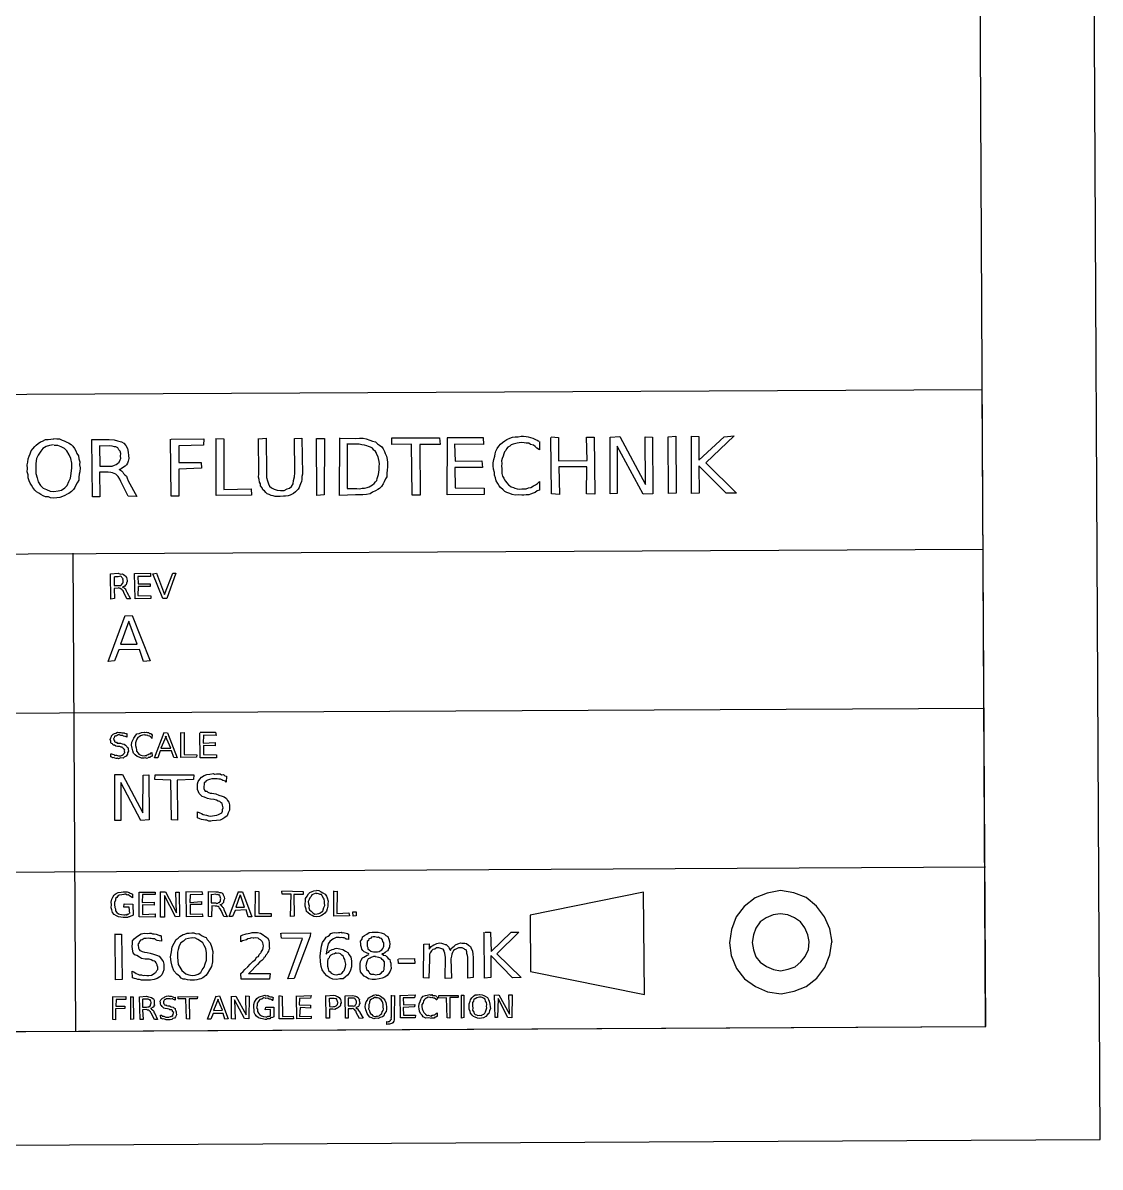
# Model space of a CAD drawing. Header units: millimetres. Extents: x -1 to 471, y -1 to 401.
# Drawn here: x 376.3 to 471, y -1.2 to 99.4 of the extents above; entities that cross this region are included whole.
import ezdxf

# ---------------------------------------------------------------- set-up
doc = ezdxf.new("R2010")
doc.units = ezdxf.units.MM

msp = doc.modelspace()

# ---------------------------------------------------------------- linework, layer by layer
for points in [[(1.06, -1.21), (471.02, 1.22), (468.99, 401.18), (-1.05, 398.77)], [(11.02, 8.84), (460.96, 11.16), (459.02, 391.14), (9.04, 388.87)], [(280.96, 10.21), (460.97, 11.16), (460.67, 67.14), (280.68, 66.24)], [(420.96, 15.98), (430.99, 13.98), (430.89, 22.97), (420.94, 20.95)], [(447.46, 18.58), (447.28, 19.73), (446.8, 20.8), (446.09, 21.75), (445.18, 22.51), (444.09, 22.92), (442.93, 23.1), (441.75, 22.88), (440.69, 22.46), (439.74, 21.71), (439.02, 20.79), (438.61, 19.68), (438.45, 18.51), (438.6, 17.41), (439.05, 16.27), (439.76, 15.35), (440.74, 14.67), (441.8, 14.2), (442.98, 14.04), (444.14, 14.25), (445.18, 14.66), (446.12, 15.41), (446.83, 16.35), (447.28, 17.45), (447.45, 18.59)], [(445.44, 18.62), (445.33, 19.22), (445.07, 19.82), (444.68, 20.37), (444.17, 20.72), (443.59, 20.97), (442.9, 21.05), (442.3, 20.98), (441.66, 20.7), (441.14, 20.35), (440.77, 19.8), (440.55, 19.21), (440.43, 18.55), (440.55, 17.9), (440.76, 17.29), (441.15, 16.81), (441.71, 16.43), (442.31, 16.17), (442.94, 16.06), (443.61, 16.19), (444.23, 16.41), (444.73, 16.84), (445.11, 17.3), (445.38, 17.93), (445.44, 18.59)]]:
    msp.add_lwpolyline(points, close=True)
for points in [[(379.03, 62.85), (379.32, 62.83), (379.56, 62.81), (379.79, 62.71), (379.97, 62.65), (380.2, 62.54), (380.36, 62.47), (380.6, 62.33), (380.73, 62.17), (380.89, 61.96), (381, 61.76), (381.08, 61.54), (381.22, 61.33), (381.27, 61.05), (381.36, 60.8), (381.33, 60.55), (381.38, 60.26), (381.34, 59.93), (381.3, 59.72), (381.25, 59.44), (381.25, 59.2), (381.11, 58.94), (380.99, 58.74), (380.92, 58.53), (380.78, 58.37), (380.62, 58.18), (380.38, 58.02), (380.24, 57.95), (380.04, 57.84), (379.83, 57.75), (379.59, 57.66), (379.33, 57.65), (379.07, 57.61), (378.78, 57.65), (378.59, 57.71), (378.32, 57.73), (378.14, 57.81), (377.93, 57.92), (377.76, 58.04), (377.55, 58.17), (377.39, 58.32), (377.22, 58.55), (377.09, 58.74), (376.98, 58.93), (376.89, 59.14), (376.81, 59.4), (376.81, 59.67), (376.73, 59.91), (376.74, 60.22), (376.73, 60.53), (376.77, 60.78), (376.81, 61.07), (376.89, 61.29), (376.99, 61.49), (377.08, 61.77), (377.22, 61.95), (377.39, 62.15), (377.5, 62.26), (377.68, 62.41), (377.89, 62.56), (378.07, 62.62), (378.33, 62.75), (378.57, 62.76), (378.81, 62.79), (379.05, 62.83)], [(384.83, 60.14), (384.92, 60.06), (385.01, 60), (385.14, 59.89), (385.2, 59.77), (385.31, 59.65), (385.45, 59.53), (385.51, 59.37), (385.61, 59.13), (386.36, 57.76), (385.61, 57.79), (384.95, 59.06), (384.87, 59.29), (384.72, 59.5), (384.59, 59.62), (384.51, 59.73), (384.36, 59.78), (384.21, 59.84), (384.06, 59.85), (383.84, 59.88), (383.09, 59.88), (383.11, 57.73), (382.45, 57.73), (382.39, 62.76), (383.94, 62.77), (384.38, 62.74), (384.66, 62.65), (385, 62.55), (385.21, 62.45), (385.4, 62.23), (385.53, 61.96), (385.6, 61.66), (385.64, 61.35), (385.67, 61.1), (385.61, 60.87), (385.53, 60.69), (385.45, 60.55), (385.34, 60.43), (385.2, 60.32), (384.98, 60.19), (384.77, 60.1)], [(389.37, 62.78), (392.24, 62.82), (392.23, 62.26), (390.05, 62.21), (390.05, 60.74), (392.02, 60.74), (392.03, 60.23), (390.06, 60.15), (390.05, 57.79), (389.37, 57.77), (389.33, 62.8)], [(393.28, 62.84), (394, 62.83), (394.01, 58.36), (396.41, 58.42), (396.45, 57.86), (393.33, 57.84), (393.32, 62.83)], [(397.07, 62.81), (397.73, 62.87), (397.75, 59.82), (397.77, 59.41), (397.83, 59.14), (397.92, 58.88), (398.02, 58.65), (398.19, 58.51), (398.43, 58.41), (398.68, 58.31), (398.98, 58.27), (399.31, 58.29), (399.56, 58.42), (399.78, 58.49), (399.94, 58.63), (400.09, 58.87), (400.14, 59.15), (400.23, 59.47), (400.24, 59.83), (400.22, 62.85), (400.85, 62.89), (400.92, 59.71), (400.86, 59.5), (400.86, 59.24), (400.83, 59.07), (400.75, 58.86), (400.69, 58.72), (400.62, 58.53), (400.53, 58.39), (400.4, 58.25), (400.3, 58.16), (400.12, 58.02), (400, 57.95), (399.85, 57.88), (399.66, 57.8), (399.42, 57.78), (399.25, 57.78), (398.97, 57.76), (398.79, 57.75), (398.51, 57.75), (398.35, 57.82), (398.18, 57.85), (398, 57.94), (397.81, 57.99), (397.7, 58.1), (397.59, 58.24), (397.44, 58.34), (397.37, 58.51), (397.23, 58.68), (397.22, 58.86), (397.14, 59.02), (397.1, 59.25), (397.05, 59.45), (397.09, 59.75), (397.06, 62.85)], [(402.16, 62.86), (402.84, 62.85), (402.82, 57.9), (402.19, 57.84), (402.16, 62.84)], [(404.2, 62.87), (405.57, 62.86), (405.94, 62.87), (406.26, 62.88), (406.52, 62.82), (406.84, 62.72), (407.07, 62.62), (407.33, 62.56), (407.52, 62.39), (407.68, 62.26), (407.88, 62.13), (408.01, 61.95), (408.12, 61.71), (408.18, 61.52), (408.31, 61.29), (408.37, 61.02), (408.39, 60.74), (408.4, 60.37), (408.36, 60.06), (408.32, 59.81), (408.32, 59.49), (408.2, 59.31), (408.09, 59.03), (408.01, 58.86), (407.87, 58.63), (407.68, 58.47), (407.54, 58.37), (407.35, 58.26), (407.08, 58.12), (406.87, 58), (406.55, 57.93), (406.23, 57.91), (405.93, 57.91), (405.59, 57.89), (404.16, 57.85), (404.2, 62.9)], [(408.74, 62.91), (412.97, 62.92), (413.02, 62.32), (411.24, 62.33), (411.25, 57.88), (410.55, 57.88), (410.51, 62.36), (408.77, 62.31), (408.77, 62.87)], [(413.62, 62.95), (416.81, 62.95), (416.82, 62.33), (414.29, 62.36), (414.34, 60.86), (416.69, 60.89), (416.74, 60.31), (414.3, 60.3), (414.34, 58.52), (416.88, 58.5), (416.88, 57.94), (413.64, 57.91), (413.66, 62.92)], [(421.75, 62.58), (421.74, 61.87), (421.52, 62), (421.38, 62.15), (421.21, 62.28), (420.96, 62.32), (420.81, 62.43), (420.59, 62.43), (420.39, 62.46), (420.15, 62.51), (419.97, 62.47), (419.79, 62.43), (419.56, 62.39), (419.43, 62.36), (419.27, 62.29), (419.14, 62.18), (418.96, 62.09), (418.85, 61.95), (418.78, 61.8), (418.66, 61.69), (418.61, 61.51), (418.55, 61.29), (418.47, 61.08), (418.42, 60.88), (418.43, 60.66), (418.41, 60.42), (418.44, 60.2), (418.43, 59.94), (418.45, 59.78), (418.51, 59.54), (418.61, 59.37), (418.67, 59.23), (418.77, 59.09), (418.89, 58.94), (419.03, 58.77), (419.11, 58.72), (419.25, 58.6), (419.46, 58.54), (419.59, 58.49), (419.8, 58.44), (419.98, 58.41), (420.19, 58.43), (420.4, 58.44), (420.58, 58.44), (420.79, 58.51), (421, 58.54), (421.22, 58.69), (421.4, 58.79), (421.57, 58.89), (421.75, 59.07), (421.75, 58.32), (421.54, 58.24), (421.36, 58.1), (421.2, 58.05), (420.97, 57.95), (420.8, 57.89), (420.57, 57.9), (420.38, 57.87), (420.19, 57.86), (419.86, 57.9), (419.6, 57.88), (419.35, 57.92), (419.14, 58.01), (418.89, 58.1), (418.7, 58.2), (418.55, 58.35), (418.33, 58.53), (418.21, 58.69), (418.1, 58.91), (417.95, 59.13), (417.89, 59.39), (417.8, 59.62), (417.78, 59.85), (417.71, 60.15), (417.67, 60.44), (417.68, 60.71), (417.73, 61), (417.81, 61.3), (417.86, 61.49), (417.92, 61.74), (418.03, 61.96), (418.18, 62.17), (418.33, 62.36), (418.51, 62.5), (418.7, 62.65), (418.88, 62.75), (419.14, 62.87), (419.38, 62.97), (419.61, 63.01), (419.86, 63.01), (420.14, 63.05), (420.33, 63.07), (420.57, 63.03), (420.76, 63.01), (420.97, 62.95), (421.17, 62.89), (421.39, 62.76), (421.55, 62.71), (421.7, 62.61)], [(422.78, 62.99), (423.42, 62.94), (423.43, 60.89), (425.94, 60.91), (425.89, 62.96), (426.55, 62.96), (426.61, 57.97), (425.89, 57.99), (425.9, 60.37), (423.44, 60.36), (423.5, 57.94), (422.81, 57.98), (422.76, 62.94)], [(427.95, 62.96), (428.8, 63.02), (431.06, 58.81), (431.03, 62.99), (431.68, 62.98), (431.71, 58), (430.85, 57.97), (428.59, 62.17), (428.58, 58.01), (427.96, 58), (427.95, 62.96)], [(433.06, 63.01), (433.73, 63.06), (433.77, 58.04), (433.09, 58.02), (433.06, 63.01)], [(435.09, 63.05), (435.74, 63.04), (435.76, 60.95), (437.97, 63.01), (438.87, 63.08), (436.38, 60.72), (439.06, 58.06), (438.15, 58.05), (435.76, 60.45), (435.77, 58.04), (435.11, 58.02), (435.1, 63.05)], [(379.04, 62.29), (378.69, 62.25), (378.39, 62.16), (378.09, 61.97), (377.91, 61.75), (377.7, 61.4), (377.55, 61.09), (377.49, 60.66), (377.47, 60.19), (377.49, 59.77), (377.59, 59.4), (377.68, 59.03), (377.89, 58.72), (378.14, 58.48), (378.41, 58.36), (378.74, 58.21), (379.06, 58.19), (379.44, 58.25), (379.74, 58.32), (380.02, 58.51), (380.23, 58.73), (380.39, 59.07), (380.53, 59.37), (380.6, 59.77), (380.65, 60.27), (380.66, 60.67), (380.56, 61.09), (380.41, 61.41), (380.22, 61.76), (380.01, 61.97), (379.7, 62.13), (379.43, 62.24), (379.08, 62.25)], [(383.08, 62.2), (383.11, 60.43), (383.94, 60.42), (384.19, 60.42), (384.39, 60.51), (384.55, 60.57), (384.66, 60.65), (384.8, 60.77), (384.9, 60.98), (384.96, 61.09), (384.91, 61.31), (384.94, 61.54), (384.88, 61.75), (384.77, 61.87), (384.68, 62.02), (384.52, 62.12), (384.4, 62.13), (384.2, 62.17), (383.94, 62.22), (383.06, 62.19)], [(404.84, 62.34), (404.86, 58.45), (405.69, 58.47), (405.92, 58.43), (406.16, 58.5), (406.37, 58.48), (406.6, 58.54), (406.78, 58.59), (406.94, 58.68), (407.06, 58.79), (407.21, 58.9), (407.33, 59.03), (407.44, 59.16), (407.49, 59.35), (407.55, 59.51), (407.6, 59.7), (407.64, 59.9), (407.67, 60.11), (407.66, 60.38), (407.69, 60.63), (407.65, 60.83), (407.6, 61.1), (407.56, 61.25), (407.45, 61.46), (407.4, 61.62), (407.31, 61.76), (407.18, 61.83), (407.08, 61.99), (406.91, 62.08), (406.72, 62.15), (406.57, 62.22), (406.36, 62.28), (406.14, 62.29), (405.89, 62.34), (405.66, 62.35), (404.83, 62.35)], [(280.79, 52.23), (460.76, 53.13)], [(380.99, 10.76), (380.75, 52.76)], [(385.08, 49.77), (385.19, 49.8), (385.22, 49.76), (385.26, 49.7), (385.3, 49.66), (385.33, 49.64), (385.38, 49.54), (385.41, 49.45), (385.47, 49.35), (385.8, 48.76), (385.48, 48.76), (385.21, 49.32), (385.15, 49.47), (385.07, 49.53), (385.04, 49.6), (384.97, 49.61), (384.89, 49.67), (384.85, 49.7), (384.78, 49.72), (384.72, 49.69), (384.37, 49.66), (384.41, 48.78), (384.07, 48.74), (384.04, 50.95), (384.71, 51), (384.93, 50.93), (385.1, 50.95), (385.18, 50.91), (385.3, 50.82), (385.35, 50.74), (385.44, 50.62), (385.48, 50.5), (385.51, 50.34), (385.51, 50.27), (385.46, 50.13), (385.45, 50.09), (385.43, 49.99), (385.32, 49.92), (385.27, 49.84), (385.23, 49.83), (385.1, 49.79)], [(384.38, 50.69), (384.36, 49.93), (384.77, 49.93), (384.86, 49.94), (384.96, 49.94), (385.01, 49.98), (385.04, 50.07), (385.12, 50.11), (385.12, 50.14), (385.17, 50.22), (385.16, 50.37), (385.14, 50.46), (385.17, 50.5), (385.1, 50.56), (385.05, 50.64), (385, 50.7), (384.96, 50.74), (384.85, 50.71), (384.72, 50.7), (384.39, 50.7)], [(386.14, 50.99), (387.57, 51), (387.55, 50.72), (386.45, 50.73), (386.48, 50.07), (387.54, 50.08), (387.54, 49.83), (386.48, 49.83), (386.46, 49.04), (387.6, 49.01), (387.59, 48.8), (386.2, 48.75), (386.16, 50.99)], [(388.64, 48.78), (387.77, 50.96), (388.08, 51.02), (388.8, 49.13), (389.51, 51.01), (389.8, 51.02), (389, 48.79), (388.63, 48.78)], [(385.32, 47.25), (385.96, 47.3), (387.52, 43.31), (386.94, 43.25), (386.59, 44.29), (384.77, 44.26), (384.41, 43.3), (383.84, 43.26), (385.33, 47.29)], [(385.65, 46.78), (384.92, 44.76), (386.39, 44.78), (385.65, 46.76)], [(280.84, 38.23), (460.85, 39.14)], [(385.47, 36.91), (385.48, 36.59), (385.35, 36.65), (385.29, 36.66), (385.19, 36.69), (385.13, 36.75), (385.05, 36.73), (384.96, 36.73), (384.9, 36.77), (384.85, 36.79), (384.73, 36.8), (384.63, 36.74), (384.54, 36.69), (384.45, 36.7), (384.41, 36.65), (384.38, 36.54), (384.32, 36.49), (384.33, 36.4), (384.33, 36.33), (384.4, 36.3), (384.4, 36.2), (384.42, 36.17), (384.48, 36.16), (384.56, 36.15), (384.63, 36.06), (384.77, 36.06), (384.92, 36.06), (385.08, 36), (385.25, 35.98), (385.37, 35.9), (385.47, 35.78), (385.52, 35.72), (385.59, 35.65), (385.59, 35.5), (385.62, 35.37), (385.55, 35.23), (385.55, 35.1), (385.47, 35), (385.42, 34.92), (385.26, 34.85), (385.16, 34.75), (384.92, 34.77), (384.74, 34.7), (384.7, 34.76), (384.59, 34.73), (384.51, 34.73), (384.39, 34.76), (384.36, 34.81), (384.23, 34.79), (384.16, 34.83), (384.06, 34.87), (384.06, 35.14), (384.13, 35.13), (384.21, 35.1), (384.35, 35.06), (384.42, 34.98), (384.52, 35), (384.58, 35), (384.65, 34.98), (384.76, 34.94), (384.86, 34.95), (384.96, 34.96), (385.08, 35), (385.15, 35.08), (385.24, 35.16), (385.25, 35.2), (385.29, 35.24), (385.27, 35.38), (385.29, 35.46), (385.26, 35.53), (385.24, 35.53), (385.17, 35.62), (385.11, 35.65), (385.06, 35.72), (384.99, 35.71), (384.87, 35.78), (384.66, 35.76), (384.5, 35.81), (384.41, 35.88), (384.27, 35.89), (384.21, 36), (384.09, 36.05), (384.06, 36.12), (384.06, 36.23), (384.02, 36.4), (384.06, 36.53), (384.13, 36.66), (384.14, 36.72), (384.27, 36.87), (384.39, 36.92), (384.51, 36.95), (384.66, 37.02), (384.78, 36.99), (384.87, 37), (384.96, 37), (385.04, 36.97), (385.11, 36.97), (385.24, 36.98), (385.28, 36.94), (385.38, 36.92), (385.44, 36.91)], [(387.72, 36.84), (387.68, 36.47), (387.66, 36.56), (387.56, 36.61), (387.49, 36.69), (387.36, 36.7), (387.32, 36.74), (387.19, 36.77), (387.1, 36.77), (387.05, 36.8), (386.85, 36.76), (386.67, 36.72), (386.56, 36.62), (386.46, 36.57), (386.36, 36.43), (386.29, 36.27), (386.25, 36.09), (386.23, 35.87), (386.29, 35.65), (386.33, 35.47), (386.34, 35.37), (386.48, 35.19), (386.53, 35.09), (386.71, 35.01), (386.82, 34.99), (387.06, 34.95), (387.13, 34.99), (387.23, 34.98), (387.28, 35.04), (387.36, 35.07), (387.45, 35.12), (387.57, 35.13), (387.6, 35.23), (387.69, 35.25), (387.72, 34.93), (387.63, 34.9), (387.54, 34.83), (387.5, 34.8), (387.37, 34.82), (387.32, 34.75), (387.19, 34.73), (387.14, 34.78), (387.01, 34.76), (386.76, 34.76), (386.57, 34.85), (386.39, 34.89), (386.22, 35.03), (386.08, 35.19), (386, 35.38), (385.96, 35.63), (385.9, 35.88), (385.92, 36.16), (386, 36.32), (386.1, 36.52), (386.21, 36.68), (386.37, 36.88), (386.55, 36.93), (386.78, 36.99), (387.01, 37.04), (387.07, 37.01), (387.2, 37.03), (387.3, 36.99), (387.39, 37), (387.47, 36.93), (387.56, 36.92), (387.63, 36.89), (387.67, 36.8)], [(388.72, 37.01), (389.06, 36.98), (389.89, 34.79), (389.62, 34.81), (389.4, 35.39), (388.4, 35.38), (388.21, 34.78), (387.9, 34.78), (388.76, 37)], [(388.93, 36.67), (388.47, 35.62), (389.34, 35.62), (388.89, 36.68)], [(390.24, 36.98), (390.51, 36.99), (390.53, 35.06), (391.62, 35.04), (391.59, 34.83), (390.23, 34.8), (390.22, 37)], [(391.92, 37.02), (393.28, 37.02), (393.32, 36.74), (392.23, 36.77), (392.18, 36.08), (393.25, 36.13), (393.24, 35.83), (392.22, 35.86), (392.23, 35.08), (393.35, 35.05), (393.35, 34.78), (391.92, 34.79), (391.89, 36.98)], [(384.43, 33.3), (385.1, 33.3), (386.89, 29.94), (386.92, 33.26), (387.42, 33.27), (387.45, 29.32), (386.72, 29.26), (384.95, 32.6), (384.94, 29.26), (384.42, 29.28), (384.43, 33.3)], [(387.98, 33.28), (391.37, 33.28), (391.34, 32.86), (389.91, 32.82), (389.93, 29.31), (389.41, 29.32), (389.34, 32.81), (387.94, 32.86), (387.97, 33.27)], [(394.23, 33.16), (394.22, 32.63), (394.14, 32.73), (393.93, 32.79), (393.84, 32.83), (393.7, 32.9), (393.56, 32.91), (393.43, 32.94), (393.29, 32.94), (393.13, 32.92), (392.95, 32.93), (392.76, 32.87), (392.58, 32.82), (392.46, 32.75), (392.37, 32.65), (392.29, 32.57), (392.28, 32.44), (392.24, 32.26), (392.24, 32.12), (392.26, 32.08), (392.31, 31.94), (392.36, 31.86), (392.52, 31.85), (392.6, 31.76), (392.79, 31.68), (392.96, 31.67), (393.29, 31.62), (393.58, 31.5), (393.85, 31.42), (394.03, 31.35), (394.23, 31.19), (394.32, 31.02), (394.44, 30.88), (394.49, 30.65), (394.51, 30.45), (394.51, 30.18), (394.39, 29.94), (394.31, 29.68), (394.09, 29.54), (393.93, 29.42), (393.67, 29.29), (393.37, 29.28), (392.97, 29.24), (392.86, 29.21), (392.69, 29.22), (392.52, 29.3), (392.4, 29.29), (392.22, 29.32), (392.04, 29.36), (391.91, 29.42), (391.69, 29.5), (391.7, 30.03), (391.89, 29.93), (392.03, 29.88), (392.2, 29.81), (392.35, 29.78), (392.49, 29.75), (392.65, 29.69), (392.82, 29.65), (393, 29.68), (393.19, 29.72), (393.4, 29.74), (393.54, 29.8), (393.66, 29.86), (393.84, 29.94), (393.9, 30.1), (393.9, 30.23), (393.96, 30.37), (393.91, 30.49), (393.89, 30.62), (393.86, 30.75), (393.76, 30.83), (393.65, 30.95), (393.5, 30.97), (393.37, 31.05), (393.16, 31.12), (392.83, 31.15), (392.57, 31.19), (392.31, 31.31), (392.11, 31.37), (391.97, 31.5), (391.83, 31.65), (391.78, 31.8), (391.7, 32), (391.68, 32.21), (391.69, 32.48), (391.76, 32.69), (391.89, 32.89), (392.05, 33.07), (392.27, 33.21), (392.51, 33.32), (392.77, 33.33), (393.09, 33.41), (393.2, 33.35), (393.36, 33.36), (393.49, 33.37), (393.67, 33.37), (393.79, 33.29), (393.98, 33.3), (394.08, 33.2), (394.25, 33.16)], [(280.9, 24.23), (460.94, 25.18)], [(385.73, 21.1), (385.69, 21.65), (385.21, 21.65), (385.25, 21.95), (386.01, 21.9), (386.03, 20.95), (385.93, 20.89), (385.84, 20.87), (385.71, 20.8), (385.67, 20.8), (385.54, 20.75), (385.41, 20.75), (385.32, 20.74), (385.17, 20.74), (384.95, 20.76), (384.74, 20.8), (384.57, 20.88), (384.37, 21), (384.23, 21.18), (384.17, 21.4), (384.09, 21.59), (384.12, 21.87), (384.09, 22.09), (384.16, 22.34), (384.25, 22.53), (384.36, 22.73), (384.54, 22.85), (384.72, 22.94), (384.97, 22.98), (385.16, 22.99), (385.28, 23), (385.37, 23), (385.5, 23), (385.59, 22.98), (385.7, 22.95), (385.77, 22.87), (385.85, 22.85), (385.97, 22.8), (385.97, 22.46), (385.9, 22.54), (385.8, 22.59), (385.68, 22.68), (385.59, 22.72), (385.52, 22.71), (385.4, 22.78), (385.3, 22.78), (385.22, 22.77), (385.03, 22.72), (384.82, 22.71), (384.73, 22.67), (384.6, 22.51), (384.49, 22.42), (384.47, 22.27), (384.41, 22.05), (384.39, 21.87), (384.43, 21.63), (384.49, 21.5), (384.49, 21.33), (384.6, 21.18), (384.76, 21.07), (384.86, 21.02), (385, 20.99), (385.22, 20.96), (385.32, 20.97), (385.39, 21), (385.43, 20.97), (385.5, 20.98), (385.57, 21.05), (385.65, 21.04), (385.65, 21.08), (385.7, 21.05)], [(386.57, 22.97), (387.97, 22.98), (387.96, 22.77), (386.87, 22.75), (386.84, 22.05), (387.87, 22.08), (387.88, 21.82), (386.87, 21.84), (386.86, 21.01), (387.98, 21.05), (387.98, 20.77), (386.56, 20.79), (386.56, 22.97)], [(388.42, 23.01), (388.87, 23.01), (389.84, 21.16), (389.8, 22.98), (390.09, 22.98), (390.12, 20.83), (389.75, 20.8), (388.78, 22.66), (388.79, 20.77), (388.45, 20.76), (388.43, 22.99)], [(390.68, 23), (392.08, 23.02), (392.12, 22.76), (391.05, 22.74), (391.03, 22.07), (392.03, 22.14), (392.04, 21.87), (391.04, 21.88), (391.04, 21.04), (392.11, 21.05), (392.16, 20.84), (390.73, 20.8), (390.69, 23.02)], [(393.7, 21.84), (393.71, 21.85), (393.79, 21.79), (393.81, 21.73), (393.87, 21.7), (393.89, 21.64), (393.96, 21.62), (394, 21.5), (394.01, 21.44), (394.31, 20.8), (394.01, 20.82), (393.76, 21.36), (393.68, 21.5), (393.63, 21.54), (393.6, 21.66), (393.55, 21.71), (393.48, 21.71), (393.38, 21.75), (393.32, 21.75), (393.23, 21.74), (392.94, 21.76), (392.91, 20.8), (392.66, 20.83), (392.65, 23.02), (393.29, 23.01), (393.49, 23), (393.62, 22.94), (393.73, 22.94), (393.88, 22.87), (393.95, 22.74), (393.98, 22.68), (394.03, 22.55), (394.06, 22.39), (394.01, 22.27), (393.99, 22.18), (393.97, 22.11), (393.98, 22.06), (393.88, 21.97), (393.84, 21.92), (393.77, 21.89), (393.65, 21.84)], [(392.9, 22.78), (392.9, 22.02), (393.32, 22.02), (393.37, 21.98), (393.49, 22), (393.53, 22.07), (393.62, 22.06), (393.7, 22.17), (393.7, 22.21), (393.72, 22.32), (393.74, 22.37), (393.7, 22.48), (393.67, 22.56), (393.69, 22.6), (393.64, 22.69), (393.56, 22.69), (393.47, 22.75), (393.39, 22.74), (393.26, 22.79), (392.94, 22.74)], [(395.28, 23), (395.65, 23), (396.48, 20.8), (396.15, 20.81), (395.96, 21.42), (394.99, 21.36), (394.77, 20.82), (394.48, 20.84), (395.3, 23.04)], [(395.43, 22.72), (395.05, 21.66), (395.83, 21.66), (395.47, 22.7)], [(396.76, 23.05), (397.09, 23.03), (397.09, 21.1), (398.16, 21.08), (398.17, 20.82), (396.76, 20.82), (396.79, 23.06)], [(399.11, 23.07), (400.99, 23.02), (400.99, 22.77), (400.17, 22.77), (400.19, 20.85), (399.87, 20.83), (399.92, 22.8), (399.12, 22.79), (399.09, 23.06)], [(402.17, 23.13), (402.35, 23.11), (402.57, 23), (402.72, 22.91), (402.91, 22.8), (403.02, 22.62), (403.1, 22.46), (403.18, 22.19), (403.15, 21.93), (403.16, 21.74), (403.09, 21.51), (403.03, 21.31), (402.88, 21.12), (402.74, 20.99), (402.59, 20.91), (402.4, 20.83), (402.18, 20.8), (401.92, 20.84), (401.77, 20.91), (401.59, 21), (401.41, 21.14), (401.28, 21.26), (401.25, 21.48), (401.14, 21.73), (401.15, 21.95), (401.17, 22.17), (401.18, 22.4), (401.32, 22.63), (401.45, 22.82), (401.56, 22.95), (401.76, 23.04), (401.93, 23.09), (402.15, 23.12)], [(402.15, 22.89), (402.04, 22.85), (401.89, 22.8), (401.73, 22.73), (401.67, 22.59), (401.56, 22.46), (401.5, 22.31), (401.43, 22.14), (401.44, 21.93), (401.5, 21.77), (401.49, 21.58), (401.54, 21.41), (401.68, 21.29), (401.77, 21.2), (401.86, 21.11), (401.99, 21.04), (402.2, 21.06), (402.35, 21.1), (402.45, 21.11), (402.59, 21.23), (402.7, 21.28), (402.74, 21.42), (402.8, 21.62), (402.88, 21.8), (402.86, 21.99), (402.85, 22.19), (402.83, 22.35), (402.76, 22.45), (402.65, 22.64), (402.58, 22.75), (402.48, 22.77), (402.28, 22.84), (402.12, 22.83)], [(403.63, 23.04), (403.97, 23.05), (403.94, 21.1), (404.99, 21.15), (405.04, 20.88), (403.68, 20.86), (403.66, 23.08)], [(405.35, 21.23), (405.65, 21.24), (405.64, 20.9), (405.37, 20.85), (405.34, 21.25)], [(384.45, 19.27), (385.01, 19.28), (385.06, 15.29), (384.49, 15.26), (384.45, 19.29)], [(388.51, 19.13), (388.52, 18.65), (388.31, 18.68), (388.16, 18.73), (388.04, 18.79), (387.93, 18.85), (387.75, 18.87), (387.61, 18.9), (387.51, 18.9), (387.36, 18.91), (387.19, 18.88), (386.99, 18.9), (386.83, 18.79), (386.67, 18.76), (386.6, 18.64), (386.55, 18.54), (386.44, 18.38), (386.47, 18.28), (386.51, 18.1), (386.51, 18.03), (386.56, 17.92), (386.62, 17.83), (386.7, 17.81), (386.83, 17.76), (387.03, 17.68), (387.26, 17.67), (387.54, 17.6), (387.83, 17.51), (388.08, 17.42), (388.32, 17.34), (388.43, 17.2), (388.58, 16.99), (388.68, 16.86), (388.73, 16.63), (388.74, 16.38), (388.72, 16.14), (388.65, 15.89), (388.56, 15.71), (388.39, 15.52), (388.14, 15.39), (387.89, 15.3), (387.55, 15.24), (387.19, 15.22), (387.04, 15.22), (386.95, 15.22), (386.76, 15.23), (386.59, 15.3), (386.45, 15.28), (386.29, 15.34), (386.15, 15.37), (385.98, 15.43), (385.94, 16.02), (386.11, 15.95), (386.29, 15.83), (386.46, 15.76), (386.57, 15.7), (386.76, 15.7), (386.91, 15.64), (387.04, 15.67), (387.24, 15.63), (387.41, 15.64), (387.65, 15.66), (387.79, 15.75), (387.92, 15.85), (388.03, 15.9), (388.12, 16.08), (388.2, 16.18), (388.2, 16.37), (388.16, 16.51), (388.15, 16.58), (388.05, 16.75), (388, 16.84), (387.92, 16.91), (387.77, 16.93), (387.61, 17.02), (387.43, 17.09), (387.09, 17.09), (386.76, 17.15), (386.58, 17.26), (386.36, 17.41), (386.19, 17.47), (386.05, 17.62), (386, 17.78), (385.97, 17.98), (385.94, 18.18), (385.98, 18.45), (385.99, 18.7), (386.13, 18.86), (386.29, 19.01), (386.51, 19.17), (386.74, 19.31), (387.04, 19.36), (387.34, 19.33), (387.48, 19.37), (387.63, 19.36), (387.75, 19.29), (387.87, 19.3), (388.05, 19.28), (388.16, 19.24), (388.36, 19.17), (388.51, 19.15)], [(391.18, 19.38), (391.37, 19.4), (391.56, 19.31), (391.8, 19.32), (391.92, 19.26), (392.09, 19.13), (392.28, 19.03), (392.44, 18.97), (392.53, 18.82), (392.8, 18.51), (392.92, 18.18), (393.03, 17.76), (393.02, 17.29), (393.02, 16.83), (392.93, 16.43), (392.75, 16.13), (392.54, 15.78), (392.41, 15.65), (392.27, 15.53), (392.16, 15.45), (391.99, 15.36), (391.83, 15.32), (391.63, 15.26), (391.42, 15.22), (391.22, 15.22), (391.04, 15.24), (390.82, 15.25), (390.6, 15.33), (390.43, 15.33), (390.27, 15.42), (390.15, 15.56), (390, 15.67), (389.88, 15.76), (389.62, 16.05), (389.46, 16.45), (389.38, 16.84), (389.32, 17.27), (389.4, 17.72), (389.47, 18.15), (389.65, 18.48), (389.83, 18.82), (389.99, 18.92), (390.15, 19.07), (390.29, 19.17), (390.44, 19.24), (390.59, 19.27), (390.77, 19.36), (390.96, 19.35), (391.2, 19.39)], [(396.17, 15.81), (398.08, 15.82), (398.03, 15.32), (395.53, 15.32), (395.49, 15.81), (395.71, 15.99), (395.86, 16.16), (396.12, 16.41), (396.33, 16.64), (396.56, 16.88), (396.78, 17.05), (396.89, 17.25), (397.05, 17.31), (397.11, 17.49), (397.27, 17.62), (397.29, 17.7), (397.38, 17.85), (397.42, 17.92), (397.47, 18.06), (397.45, 18.11), (397.48, 18.21), (397.47, 18.41), (397.43, 18.51), (397.38, 18.64), (397.22, 18.77), (397.1, 18.83), (397.01, 18.91), (396.81, 18.94), (396.64, 18.93), (396.57, 18.93), (396.4, 18.94), (396.28, 18.88), (396.12, 18.85), (395.99, 18.77), (395.87, 18.75), (395.66, 18.68), (395.51, 18.6), (395.5, 19.14), (395.68, 19.21), (395.87, 19.28), (395.97, 19.3), (396.14, 19.34), (396.29, 19.36), (396.41, 19.4), (396.51, 19.42), (396.63, 19.41), (396.96, 19.42), (397.22, 19.35), (397.45, 19.21), (397.62, 19.11), (397.83, 18.96), (397.95, 18.75), (397.98, 18.51), (398, 18.28), (397.98, 18.17), (398.03, 18), (397.96, 17.9), (397.92, 17.78), (397.86, 17.68), (397.78, 17.53), (397.68, 17.4), (397.63, 17.27), (397.53, 17.22), (397.49, 17.12), (397.36, 16.97), (397.17, 16.85), (396.97, 16.62), (396.77, 16.4), (396.48, 16.07), (396.17, 15.79)], [(399.07, 19.37), (401.61, 19.39), (401.6, 19.1), (400.2, 15.38), (399.63, 15.35), (400.93, 18.88), (399.06, 18.92), (399.01, 19.36)], [(404.95, 19.25), (404.95, 18.8), (404.84, 18.83), (404.73, 18.84), (404.69, 18.88), (404.58, 18.96), (404.46, 18.95), (404.36, 18.99), (404.23, 18.96), (404.15, 18.99), (403.89, 18.99), (403.64, 18.87), (403.51, 18.78), (403.31, 18.62), (403.19, 18.42), (403.12, 18.16), (403.06, 17.9), (403.01, 17.52), (403.08, 17.63), (403.22, 17.7), (403.29, 17.83), (403.41, 17.86), (403.52, 17.94), (403.67, 17.95), (403.78, 18), (403.92, 18.03), (404.21, 17.98), (404.46, 17.92), (404.69, 17.78), (404.91, 17.67), (405.03, 17.47), (405.16, 17.24), (405.23, 16.92), (405.22, 16.68), (405.22, 16.39), (405.13, 16.11), (405.02, 15.85), (404.88, 15.68), (404.67, 15.49), (404.48, 15.36), (404.19, 15.35), (403.94, 15.3), (403.6, 15.31), (403.33, 15.45), (403.05, 15.6), (402.85, 15.85), (402.66, 16.13), (402.56, 16.44), (402.51, 16.85), (402.46, 17.38), (402.53, 17.81), (402.58, 18.23), (402.69, 18.54), (402.9, 18.87), (403.01, 19), (403.19, 19.1), (403.3, 19.2), (403.41, 19.32), (403.58, 19.39), (403.75, 19.43), (403.94, 19.4), (404.09, 19.41), (404.19, 19.42), (404.33, 19.44), (404.4, 19.39), (404.5, 19.42), (404.62, 19.4), (404.75, 19.35), (404.88, 19.34), (405, 19.26)], [(406.77, 17.54), (406.6, 17.6), (406.48, 17.66), (406.35, 17.73), (406.23, 17.83), (406.12, 17.97), (406.1, 18.11), (406.06, 18.28), (406.04, 18.4), (406.03, 18.65), (406.15, 18.83), (406.2, 19.03), (406.37, 19.15), (406.58, 19.27), (406.79, 19.41), (407.04, 19.44), (407.33, 19.46), (407.58, 19.46), (407.82, 19.4), (408.09, 19.31), (408.24, 19.16), (408.41, 19.07), (408.5, 18.83), (408.58, 18.64), (408.59, 18.41), (408.56, 18.25), (408.56, 18.12), (408.48, 17.99), (408.41, 17.82), (408.27, 17.76), (408.19, 17.65), (408.03, 17.56), (407.9, 17.55), (408.03, 17.44), (408.21, 17.4), (408.34, 17.29), (408.45, 17.13), (408.6, 17.04), (408.62, 16.87), (408.68, 16.72), (408.67, 16.55), (408.7, 16.27), (408.62, 16.01), (408.47, 15.8), (408.35, 15.63), (408.17, 15.48), (407.92, 15.42), (407.67, 15.36), (407.33, 15.29), (407.03, 15.3), (406.73, 15.35), (406.52, 15.48), (406.34, 15.59), (406.14, 15.82), (406.03, 15.97), (405.99, 16.24), (405.99, 16.52), (405.98, 16.68), (406.03, 16.87), (406.09, 17), (406.2, 17.18), (406.3, 17.26), (406.45, 17.35), (406.6, 17.43), (406.78, 17.49)], [(416.96, 19.46), (417.45, 19.46), (417.51, 17.74), (419.25, 19.44), (419.93, 19.46), (417.99, 17.56), (420.14, 15.47), (419.37, 15.43), (417.47, 17.39), (417.48, 15.47), (416.92, 15.4), (416.89, 19.46)], [(391.21, 18.94), (390.9, 18.89), (390.65, 18.83), (390.47, 18.66), (390.24, 18.5), (390.09, 18.26), (390, 17.94), (389.93, 17.68), (389.92, 17.26), (389.96, 16.92), (389.99, 16.6), (390.15, 16.36), (390.31, 16.07), (390.5, 15.93), (390.67, 15.8), (390.93, 15.7), (391.21, 15.65), (391.49, 15.66), (391.74, 15.76), (391.99, 15.9), (392.11, 16.13), (392.29, 16.36), (392.37, 16.66), (392.47, 16.98), (392.49, 17.3), (392.49, 17.63), (392.41, 18), (392.29, 18.28), (392.17, 18.51), (391.96, 18.66), (391.71, 18.81), (391.45, 18.94), (391.18, 18.93)], [(406.59, 18.38), (406.61, 18.21), (406.65, 18.1), (406.67, 17.99), (406.78, 17.9), (406.92, 17.78), (407.01, 17.75), (407.16, 17.71), (407.35, 17.73), (407.5, 17.73), (407.66, 17.76), (407.76, 17.82), (407.9, 17.9), (407.97, 18), (408.05, 18.12), (408.07, 18.23), (408.06, 18.35), (408.08, 18.52), (407.98, 18.62), (407.95, 18.78), (407.86, 18.89), (407.73, 18.93), (407.61, 19.01), (407.5, 18.99), (407.29, 19.03), (407.13, 19.03), (406.97, 19.01), (406.89, 18.9), (406.75, 18.87), (406.71, 18.73), (406.6, 18.63), (406.59, 18.51), (406.6, 18.38)], [(413.92, 17.84), (413.99, 18.02), (414.13, 18.12), (414.25, 18.23), (414.37, 18.34), (414.44, 18.38), (414.65, 18.45), (414.81, 18.5), (414.92, 18.47), (415.19, 18.47), (415.34, 18.45), (415.52, 18.31), (415.69, 18.18), (415.75, 18.02), (415.87, 17.8), (415.88, 17.49), (415.93, 17.26), (415.92, 15.46), (415.45, 15.41), (415.45, 17.24), (415.42, 17.4), (415.36, 17.57), (415.35, 17.72), (415.3, 17.89), (415.2, 17.94), (415.12, 17.98), (414.95, 18.08), (414.78, 18.07), (414.64, 18.06), (414.46, 17.99), (414.34, 17.92), (414.19, 17.83), (414.11, 17.65), (414.03, 17.51), (414.02, 17.34), (413.97, 17.1), (414.01, 15.4), (413.47, 15.39), (413.5, 17.24), (413.45, 17.41), (413.44, 17.59), (413.38, 17.75), (413.37, 17.82), (413.28, 17.96), (413.17, 17.98), (413, 18.03), (412.89, 18.08), (412.69, 18.06), (412.56, 17.97), (412.37, 17.93), (412.26, 17.8), (412.14, 17.64), (412.08, 17.53), (412.08, 17.29), (412.08, 17.09), (412.03, 15.42), (411.55, 15.44), (411.57, 18.39), (412.06, 18.43), (412.05, 17.96), (412.16, 18.1), (412.23, 18.2), (412.32, 18.26), (412.45, 18.35), (412.56, 18.38), (412.73, 18.45), (412.85, 18.47), (412.97, 18.51), (413.13, 18.47), (413.3, 18.42), (413.46, 18.37), (413.55, 18.36), (413.68, 18.21), (413.79, 18.12), (413.82, 18.02), (413.93, 17.85)], [(403.89, 17.62), (403.72, 17.54), (403.58, 17.51), (403.41, 17.42), (403.3, 17.32), (403.25, 17.18), (403.16, 17.07), (403.11, 16.86), (403.11, 16.63), (403.11, 16.45), (403.19, 16.25), (403.2, 16.09), (403.36, 15.96), (403.45, 15.85), (403.61, 15.76), (403.73, 15.73), (403.93, 15.71), (404.11, 15.75), (404.23, 15.76), (404.37, 15.83), (404.49, 15.99), (404.58, 16.09), (404.65, 16.27), (404.7, 16.42), (404.73, 16.65), (404.68, 16.86), (404.63, 17.06), (404.55, 17.2), (404.51, 17.31), (404.38, 17.42), (404.26, 17.54), (404.1, 17.59), (403.88, 17.58)], [(407.33, 17.32), (407.17, 17.31), (406.96, 17.21), (406.87, 17.16), (406.69, 17.1), (406.6, 16.94), (406.58, 16.84), (406.53, 16.65), (406.5, 16.5), (406.52, 16.32), (406.54, 16.16), (406.65, 16.07), (406.76, 15.96), (406.82, 15.85), (406.95, 15.77), (407.17, 15.76), (407.36, 15.71), (407.48, 15.73), (407.7, 15.77), (407.83, 15.86), (407.91, 15.96), (408.04, 16.05), (408.09, 16.17), (408.11, 16.33), (408.13, 16.5), (408.14, 16.69), (408.12, 16.83), (408.02, 16.98), (407.91, 17.06), (407.82, 17.17), (407.64, 17.23), (407.48, 17.25), (407.3, 17.29)], [(409.35, 17.12), (410.77, 17.15), (410.78, 16.69), (409.37, 16.69), (409.34, 17.09)], [(384.22, 13.76), (385.38, 13.8), (385.39, 13.52), (384.54, 13.52), (384.52, 12.95), (385.3, 12.94), (385.31, 12.74), (384.49, 12.72), (384.48, 11.75), (384.24, 11.77), (384.26, 13.8)], [(385.79, 13.76), (386.05, 13.76), (386.08, 11.8), (385.83, 11.77), (385.82, 13.8)], [(387.6, 12.74), (387.61, 12.73), (387.65, 12.68), (387.73, 12.61), (387.73, 12.58), (387.78, 12.58), (387.84, 12.51), (387.85, 12.4), (387.9, 12.35), (388.18, 11.76), (387.9, 11.78), (387.63, 12.32), (387.58, 12.36), (387.57, 12.44), (387.48, 12.51), (387.44, 12.56), (387.42, 12.58), (387.31, 12.58), (387.27, 12.63), (387.17, 12.64), (386.87, 12.63), (386.91, 11.77), (386.65, 11.77), (386.6, 13.77), (387.22, 13.81), (387.38, 13.77), (387.53, 13.74), (387.66, 13.7), (387.76, 13.62), (387.83, 13.58), (387.88, 13.46), (387.87, 13.38), (387.89, 13.19), (387.88, 13.15), (387.9, 13.01), (387.84, 12.99), (387.85, 12.89), (387.76, 12.83), (387.7, 12.82), (387.68, 12.78), (387.55, 12.75)], [(386.86, 13.59), (386.87, 12.85), (387.22, 12.87), (387.33, 12.88), (387.41, 12.89), (387.45, 12.92), (387.5, 12.93), (387.55, 13.01), (387.57, 13.06), (387.6, 13.16), (387.61, 13.23), (387.63, 13.27), (387.6, 13.37), (387.54, 13.44), (387.55, 13.5), (387.46, 13.49), (387.37, 13.57), (387.31, 13.55), (387.25, 13.57), (386.92, 13.55)], [(389.72, 13.73), (389.72, 13.46), (389.66, 13.5), (389.55, 13.54), (389.53, 13.58), (389.45, 13.58), (389.37, 13.57), (389.29, 13.59), (389.25, 13.58), (389.15, 13.59), (389.04, 13.59), (388.95, 13.59), (388.92, 13.53), (388.82, 13.53), (388.76, 13.48), (388.74, 13.4), (388.7, 13.34), (388.71, 13.28), (388.7, 13.23), (388.73, 13.14), (388.75, 13.13), (388.78, 13.06), (388.86, 13.04), (388.9, 13.05), (388.98, 12.99), (389.07, 12.97), (389.24, 12.96), (389.38, 12.9), (389.54, 12.87), (389.62, 12.8), (389.74, 12.74), (389.74, 12.64), (389.8, 12.53), (389.83, 12.45), (389.83, 12.36), (389.85, 12.19), (389.82, 12.12), (389.76, 12.02), (389.67, 11.88), (389.53, 11.86), (389.43, 11.78), (389.29, 11.74), (389.08, 11.75), (389.03, 11.73), (388.95, 11.74), (388.88, 11.77), (388.8, 11.81), (388.69, 11.83), (388.6, 11.81), (388.56, 11.85), (388.48, 11.85), (388.44, 12.16), (388.57, 12.15), (388.6, 12.07), (388.72, 12.06), (388.78, 12.04), (388.85, 12.02), (388.91, 11.99), (389, 11.97), (389.11, 11.98), (389.18, 11.99), (389.32, 12.03), (389.39, 12.05), (389.45, 12.09), (389.53, 12.08), (389.51, 12.2), (389.57, 12.28), (389.56, 12.33), (389.6, 12.4), (389.53, 12.45), (389.5, 12.48), (389.49, 12.57), (389.45, 12.62), (389.38, 12.63), (389.25, 12.63), (389.21, 12.67), (389.04, 12.7), (388.85, 12.73), (388.73, 12.78), (388.68, 12.84), (388.58, 12.92), (388.54, 13), (388.47, 13.04), (388.45, 13.16), (388.43, 13.25), (388.42, 13.37), (388.48, 13.5), (388.55, 13.59), (388.61, 13.64), (388.75, 13.71), (388.83, 13.77), (388.97, 13.83), (389.13, 13.85), (389.24, 13.83), (389.27, 13.81), (389.36, 13.81), (389.39, 13.83), (389.51, 13.77), (389.59, 13.75), (389.64, 13.72), (389.75, 13.75)], [(389.99, 13.77), (391.7, 13.8), (391.67, 13.59), (390.95, 13.59), (390.99, 11.79), (390.71, 11.82), (390.67, 13.59), (389.98, 13.58), (389.99, 13.8)], [(393.3, 13.78), (393.63, 13.84), (394.38, 11.82), (394.1, 11.8), (393.96, 12.3), (393.07, 12.31), (392.86, 11.81), (392.56, 11.81), (393.32, 13.84)], [(393.51, 13.56), (393.09, 12.56), (393.88, 12.58), (393.47, 13.54)], [(394.72, 13.79), (395.07, 13.81), (395.96, 12.17), (395.94, 13.86), (396.22, 13.83), (396.19, 11.83), (395.82, 11.85), (394.95, 13.51), (395, 11.79), (394.69, 11.83), (394.68, 13.83)], [(398.12, 12.09), (398.11, 12.64), (397.64, 12.63), (397.7, 12.87), (398.41, 12.86), (398.41, 12.02), (398.28, 11.95), (398.18, 11.91), (398.11, 11.91), (398.06, 11.84), (397.94, 11.84), (397.83, 11.84), (397.77, 11.78), (397.64, 11.78), (397.39, 11.82), (397.25, 11.85), (397.05, 11.92), (396.87, 12.06), (396.77, 12.21), (396.68, 12.38), (396.66, 12.59), (396.63, 12.86), (396.63, 13.08), (396.7, 13.29), (396.8, 13.45), (396.91, 13.62), (397.06, 13.73), (397.23, 13.79), (397.42, 13.84), (397.6, 13.9), (397.71, 13.85), (397.83, 13.89), (397.88, 13.88), (397.99, 13.8), (398.1, 13.77), (398.16, 13.77), (398.22, 13.76), (398.34, 13.7), (398.29, 13.4), (398.24, 13.49), (398.18, 13.53), (398.12, 13.55), (397.98, 13.57), (397.9, 13.63), (397.85, 13.65), (397.71, 13.62), (397.68, 13.66), (397.5, 13.67), (397.36, 13.57), (397.18, 13.53), (397.09, 13.41), (397.03, 13.33), (396.93, 13.2), (396.93, 13.01), (396.89, 12.81), (396.96, 12.67), (396.96, 12.47), (397.04, 12.32), (397.14, 12.2), (397.24, 12.16), (397.32, 12.1), (397.5, 12.04), (397.69, 12), (397.76, 11.99), (397.79, 12.02), (397.85, 12.03), (397.88, 12.07), (397.96, 12.03), (397.99, 12.08), (398.04, 12.08), (398.13, 12.12)], [(398.85, 13.87), (399.13, 13.81), (399.15, 12.05), (400.1, 12.06), (400.14, 11.84), (398.86, 11.83), (398.87, 13.82)], [(400.38, 13.82), (401.68, 13.89), (401.63, 13.65), (400.67, 13.62), (400.64, 13.05), (401.62, 13.02), (401.62, 12.78), (400.7, 12.84), (400.65, 12.05), (401.67, 12.07), (401.69, 11.85), (400.43, 11.82), (400.4, 13.85)], [(402.97, 13.86), (403.64, 13.9), (403.8, 13.87), (403.91, 13.82), (404.01, 13.78), (404.15, 13.72), (404.2, 13.63), (404.25, 13.54), (404.29, 13.4), (404.31, 13.25), (404.27, 13.16), (404.26, 13.04), (404.23, 12.94), (404.09, 12.82), (404, 12.78), (403.91, 12.74), (403.77, 12.65), (403.6, 12.68), (403.28, 12.68), (403.28, 11.9), (403.01, 11.89), (402.98, 13.88)], [(403.27, 13.64), (403.3, 12.91), (403.6, 12.88), (403.67, 12.91), (403.77, 12.93), (403.89, 12.96), (403.88, 12.96), (403.98, 13.05), (404.01, 13.08), (404, 13.15), (404.04, 13.27), (403.98, 13.37), (404.01, 13.41), (403.93, 13.48), (403.94, 13.55), (403.88, 13.62), (403.82, 13.59), (403.71, 13.62), (403.63, 13.62), (403.29, 13.61)], [(405.6, 12.81), (405.64, 12.76), (405.67, 12.74), (405.71, 12.74), (405.77, 12.7), (405.79, 12.66), (405.85, 12.56), (405.92, 12.5), (405.95, 12.4), (406.25, 11.88), (405.92, 11.85), (405.65, 12.4), (405.65, 12.5), (405.59, 12.53), (405.53, 12.63), (405.47, 12.64), (405.42, 12.68), (405.34, 12.73), (405.27, 12.71), (405.25, 12.71), (404.94, 12.72), (404.92, 11.88), (404.69, 11.89), (404.67, 13.85), (405.28, 13.87), (405.45, 13.85), (405.58, 13.81), (405.68, 13.79), (405.81, 13.72), (405.84, 13.63), (405.94, 13.52), (405.91, 13.45), (405.93, 13.31), (405.98, 13.24), (405.9, 13.12), (405.91, 13.09), (405.89, 13.02), (405.85, 12.92), (405.78, 12.9), (405.67, 12.84), (405.62, 12.84)], [(404.94, 13.65), (404.93, 12.97), (405.25, 12.97), (405.33, 12.96), (405.44, 12.94), (405.55, 12.97), (405.54, 13.04), (405.6, 13.08), (405.63, 13.15), (405.68, 13.21), (405.68, 13.32), (405.67, 13.38), (405.63, 13.42), (405.62, 13.51), (405.55, 13.55), (405.54, 13.62), (405.47, 13.65), (405.39, 13.64), (405.3, 13.66), (404.94, 13.65)], [(407.39, 13.91), (407.59, 13.9), (407.77, 13.83), (407.88, 13.75), (408.02, 13.65), (408.16, 13.47), (408.25, 13.28), (408.28, 13.13), (408.3, 12.88), (408.3, 12.66), (408.26, 12.49), (408.14, 12.31), (408.06, 12.1), (407.95, 12.01), (407.74, 11.94), (407.57, 11.86), (407.36, 11.88), (407.18, 11.84), (407.02, 11.92), (406.84, 11.98), (406.71, 12.12), (406.59, 12.3), (406.54, 12.48), (406.49, 12.62), (406.44, 12.9), (406.47, 13.11), (406.52, 13.32), (406.62, 13.48), (406.68, 13.65), (406.85, 13.73), (407, 13.83), (407.17, 13.92), (407.39, 13.96)], [(407.39, 13.71), (407.26, 13.7), (407.13, 13.61), (406.99, 13.56), (406.88, 13.48), (406.82, 13.33), (406.81, 13.21), (406.75, 13.09), (406.74, 12.86), (406.72, 12.7), (406.8, 12.52), (406.84, 12.38), (406.91, 12.3), (407.02, 12.22), (407.09, 12.09), (407.25, 12.05), (407.38, 12.08), (407.52, 12.07), (407.65, 12.09), (407.77, 12.21), (407.88, 12.29), (407.92, 12.44), (408, 12.57), (408.03, 12.68), (408, 12.88), (408.02, 13.07), (407.97, 13.26), (407.94, 13.34), (407.82, 13.5), (407.73, 13.6), (407.64, 13.66), (407.52, 13.69), (407.35, 13.68)], [(408.72, 13.86), (409, 13.87), (408.99, 12.01), (408.98, 11.85), (408.98, 11.75), (408.94, 11.62), (408.86, 11.49), (408.76, 11.41), (408.66, 11.4), (408.56, 11.37), (408.46, 11.37), (408.32, 11.33), (408.32, 11.59), (408.44, 11.57), (408.49, 11.59), (408.57, 11.6), (408.6, 11.64), (408.63, 11.66), (408.69, 11.74), (408.74, 11.79), (408.72, 11.93), (408.74, 12.01), (408.75, 13.92)], [(409.56, 13.88), (410.83, 13.93), (410.77, 13.67), (409.78, 13.69), (409.79, 13.06), (410.78, 13.09), (410.75, 12.89), (409.78, 12.83), (409.8, 12.16), (410.85, 12.16), (410.83, 11.91), (409.54, 11.92), (409.51, 13.9)], [(412.78, 13.74), (412.73, 13.51), (412.69, 13.51), (412.64, 13.55), (412.52, 13.64), (412.47, 13.64), (412.38, 13.68), (412.33, 13.72), (412.24, 13.69), (412.14, 13.7), (411.96, 13.73), (411.81, 13.65), (411.74, 13.62), (411.63, 13.53), (411.55, 13.41), (411.52, 13.25), (411.42, 13.1), (411.42, 12.92), (411.44, 12.71), (411.51, 12.55), (411.58, 12.4), (411.63, 12.32), (411.73, 12.24), (411.88, 12.12), (412, 12.14), (412.15, 12.1), (412.27, 12.07), (412.31, 12.14), (412.41, 12.15), (412.5, 12.18), (412.56, 12.17), (412.6, 12.25), (412.67, 12.3), (412.77, 12.36), (412.76, 12.04), (412.7, 12.03), (412.65, 11.97), (412.55, 11.98), (412.49, 11.89), (412.37, 11.89), (412.29, 11.91), (412.25, 11.86), (412.13, 11.88), (411.95, 11.92), (411.75, 11.9), (411.53, 12.02), (411.43, 12.16), (411.28, 12.31), (411.2, 12.5), (411.18, 12.71), (411.15, 12.88), (411.18, 13.14), (411.25, 13.35), (411.31, 13.54), (411.39, 13.65), (411.53, 13.81), (411.73, 13.87), (411.88, 13.91), (412.12, 13.98), (412.2, 13.91), (412.29, 13.97), (412.35, 13.89), (412.49, 13.88), (412.56, 13.88), (412.65, 13.86), (412.69, 13.78), (412.74, 13.75)], [(412.9, 13.89), (414.59, 13.89), (414.6, 13.72), (413.88, 13.7), (413.87, 11.89), (413.62, 11.93), (413.59, 13.68), (412.88, 13.66), (412.9, 13.89)], [(414.86, 13.9), (415.09, 13.92), (415.1, 11.96), (414.89, 11.9), (414.89, 13.9)], [(416.47, 13.98), (416.71, 13.95), (416.86, 13.87), (416.98, 13.81), (417.17, 13.7), (417.26, 13.53), (417.32, 13.37), (417.39, 13.13), (417.4, 12.9), (417.43, 12.74), (417.35, 12.53), (417.29, 12.31), (417.19, 12.21), (417.04, 12.05), (416.84, 11.93), (416.66, 11.89), (416.51, 11.87), (416.31, 11.88), (416.09, 11.99), (415.95, 12.04), (415.82, 12.14), (415.68, 12.32), (415.65, 12.49), (415.56, 12.67), (415.57, 12.9), (415.58, 13.14), (415.65, 13.37), (415.69, 13.5), (415.79, 13.68), (415.94, 13.83), (416.1, 13.93), (416.29, 13.93), (416.5, 13.98)], [(416.49, 13.75), (416.37, 13.7), (416.23, 13.68), (416.11, 13.6), (415.98, 13.56), (415.94, 13.38), (415.86, 13.26), (415.87, 13.09), (415.86, 12.96), (415.88, 12.78), (415.87, 12.59), (415.97, 12.43), (416.02, 12.31), (416.09, 12.22), (416.21, 12.18), (416.32, 12.11), (416.49, 12.14), (416.65, 12.13), (416.72, 12.18), (416.85, 12.25), (416.95, 12.34), (417.01, 12.45), (417.05, 12.61), (417.13, 12.79), (417.1, 12.93), (417.11, 13.1), (417.1, 13.28), (416.99, 13.39), (416.98, 13.55), (416.84, 13.66), (416.71, 13.72), (416.63, 13.74), (416.5, 13.74)], [(417.81, 13.92), (418.18, 13.95), (419.11, 12.25), (419.05, 13.93), (419.35, 13.93), (419.32, 11.92), (418.97, 11.96), (418.12, 13.63), (418.07, 11.95), (417.86, 11.96), (417.8, 13.95)]]:
    msp.add_lwpolyline(points)

doc.saveas('drawing.dxf')
